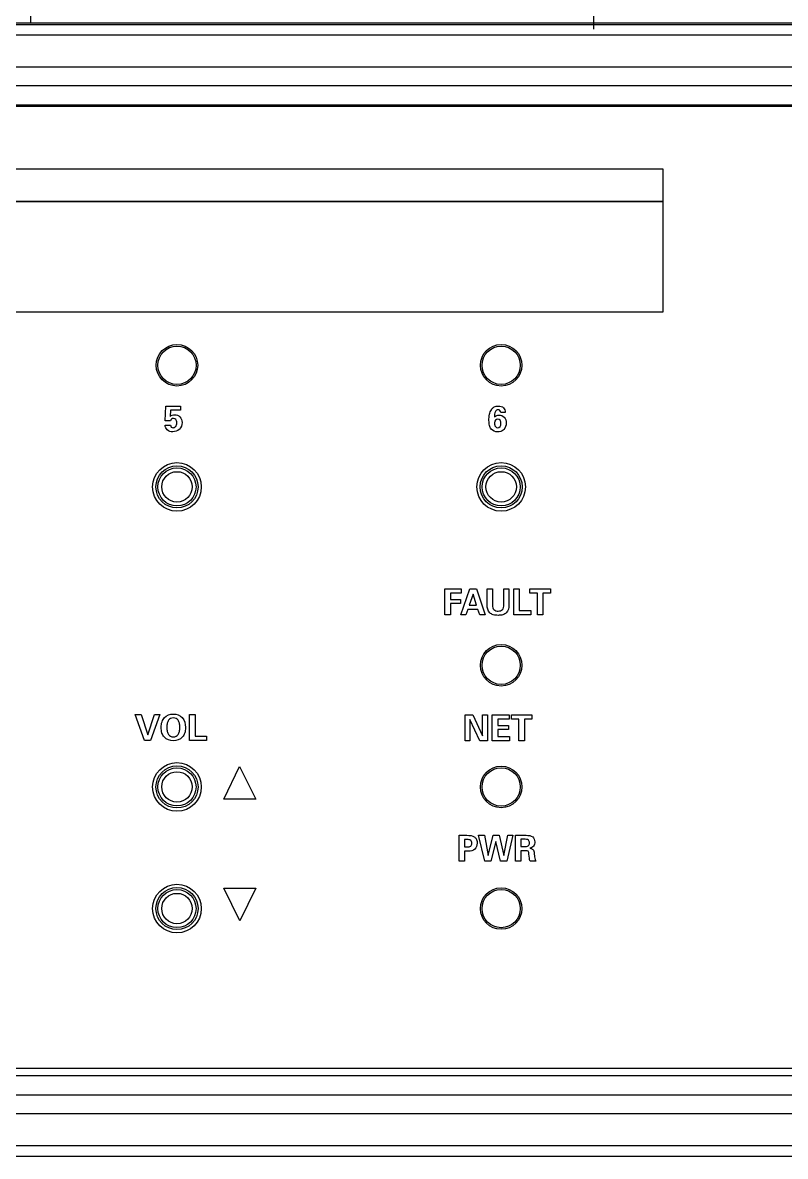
# Model space of a CAD drawing. Header units: inches. Extents: x 110042 to 357611, y 89798 to 292388.
# Drawn here: x 225071 to 229906, y 222000 to 229184 of the extents above; entities that cross this region are included whole.
import ezdxf

# ---------------------------------------------------------------- set-up
doc = ezdxf.new("R2010")
doc.units = ezdxf.units.IN
doc.header["$MEASUREMENT"] = 0
doc.layers.add('3_ALL_AXES', color=7, linetype='Continuous')
doc.layers.add('5_ALL_CURVES', color=7, linetype='Continuous')

# ---------------------------------------------------------------- blocks, each defined once
blk = doc.blocks.new('ampppp')
at = {"color": 8}
for p, q in [((17353.26444576528, 3894.771499558417, 4.688886529305795), (17654.84404207291, 3894.771499558417, 4.688886529305795)), ((17353.35721776275, 3894.678727559209, 4.688886529305795), (17654.75127007365, 3894.678727559209, 4.688886529305795)), ((17654.19226190571, 3894.070760003871, 4.688886529305795), (17353.91622198034, 3894.070760018368, 4.688886529305795)), ((17654.1922623405, 3892.288066389673, 4.688886529305795), (17353.91622289494, 3892.288068130321, 4.688886529305795)), ((17355.86336821582, 3891.26749231525, 4.688886529305795), (17652.24511962058, 3891.26749231525, 4.688886529305795)), ((17355.86336821582, 3890.181390563622, 4.688886529305795), (17652.24511962058, 3890.181390563622, 4.688886529305795)), ((17652.22798240275, 3890.164253345796, 4.688886529305795), (17355.88050543544, 3890.164253345796, 4.688886529305795)), ((17651.80883580627, 3890.098415316046, 4.688886529305795), (17356.29965203013, 3890.098415316046, 4.688886529305795)), ((17603.6742568369, 3886.602658499093, 4.688886529305795), (17494.99787910741, 3886.602658499093, 4.688886529305795)), ((17603.6742568369, 3884.791385536935, 4.688886529305795), (17603.6742568369, 3886.602658499093, 4.688886529305795)), ((17494.99787910741, 3884.791385536935, 4.688886529305795), (17603.6742568369, 3884.791385536935, 4.688886529305795)), ((17356.29965203013, 3836.394171988068, 4.688886529305795), (17651.80883580627, 3836.394171988068, 4.688886529305795)), ((17652.24511962058, 3835.967054875859, 4.688886529305795), (17355.86336821582, 3835.967054875859, 4.688886529305795)), ((17355.88050543544, 3835.984192093711, 4.688886529305795), (17652.22798240275, 3835.984192093711, 4.688886529305795)), ((17652.24511962058, 3834.880953124283, 4.688886529305795), (17355.86336821582, 3834.880953124283, 4.688886529305795)), ((17353.91622551952, 3833.860379066123, 4.688886529305795), (17654.19226493418, 3833.860377314641, 4.688886529305795)), ((17353.91622593797, 3832.07768546099, 4.688886529305795), (17654.19226583266, 3832.077685399394, 4.688886529305795)), ((17353.35721776275, 3831.469717880272, 4.688886529305795), (17654.75127007365, 3831.469717880272, 4.688886529305795))]:
    blk.add_line(p, q, dxfattribs=at)
at = {"color": 5}
for p, q in [((17575.84932471071, 3872.532633079401, 4.688886529305795), (17575.88120026195, 3873.35711882806, 4.688886529305795)), ((17575.88120026195, 3873.35711882806, 4.688886529305795), (17576.70368933043, 3873.35711882806, 4.688886529305795)), ((17576.14098244346, 3873.130067917602, 4.688886529305795), (17576.1219426845, 3872.788279284179, 4.688886529305795)), ((17576.70368933043, 3873.130067917602, 4.688886529305795), (17576.14098244346, 3873.130067917602, 4.688886529305795)), ((17576.70368933043, 3873.35711882806, 4.688886529305795), (17576.70368933043, 3873.130067917602, 4.688886529305795)), ((17594.84808057395, 3873.009768016253, 4.688886529305795), (17594.59550070031, 3873.009768016253, 4.688886529305795)), ((17576.13905707474, 3872.532633079401, 4.688886529305795), (17575.84932471071, 3872.532633079401, 4.688886529305795)), ((17594.24950477685, 3872.769952625128, 4.688886529305795), (17594.24950477685, 3872.757188140824, 4.688886529305795)), ((17575.84533135373, 3872.306580510005, 4.688886529305795), (17576.14297912195, 3872.306580510005, 4.688886529305795)), ((17575.84533135373, 3872.302587151207, 4.688886529305795), (17575.84533135373, 3872.306580510005, 4.688886529305795)), ((17591.47347937794, 3863.151166166649, 4.688886529305795), (17592.38310921779, 3863.151166166649, 4.688886529305795)), ((17591.47347937794, 3861.701791246042, 4.688886529305795), (17591.47347937794, 3863.151166166649, 4.688886529305795)), ((17592.38310921779, 3862.911279463883, 4.688886529305795), (17591.77797290297, 3862.911279463883, 4.688886529305795)), ((17591.77797290297, 3862.911279463883, 4.688886529305795), (17591.77797290297, 3862.569205589354, 4.688886529305795)), ((17592.35800811159, 3861.701791246042, 4.688886529305795), (17592.87329387644, 3863.151166166649, 4.688886529305795)), ((17592.38310921779, 3863.151166166649, 4.688886529305795), (17592.38310921779, 3862.911279463883, 4.688886529305795)), ((17593.04700493723, 3862.865355849652, 4.688886529305795), (17592.83193409946, 3862.251234481726, 4.688886529305795)), ((17592.87329387644, 3863.151166166649, 4.688886529305795), (17593.23176904133, 3863.151166166649, 4.688886529305795)), ((17593.24232291404, 3862.251234481726, 4.688886529305795), (17593.04700493723, 3862.865355849652, 4.688886529305795)), ((17593.23176904133, 3863.151166166649, 4.688886529305795), (17593.72708801759, 3861.701791246042, 4.688886529305795)), ((17593.83490867566, 3863.151166166649, 4.688886529305795), (17594.13747683218, 3863.151166166649, 4.688886529305795)), ((17593.83490867566, 3862.258935956425, 4.688886529305795), (17593.83490867566, 3863.151166166649, 4.688886529305795)), ((17594.13747683218, 3863.151166166649, 4.688886529305795), (17594.13747683218, 3862.23747165997, 4.688886529305795)), ((17594.76257993359, 3863.151166166649, 4.688886529305795), (17595.05466552706, 3863.151166166649, 4.688886529305795)), ((17594.76257993359, 3862.251234481726, 4.688886529305795), (17594.76257993359, 3863.151166166649, 4.688886529305795)), ((17595.05466552706, 3863.151166166649, 4.688886529305795), (17595.05466552706, 3862.258935956425, 4.688886529305795)), ((17595.32471634199, 3863.151166166649, 4.688886529305795), (17595.62721318863, 3863.151166166649, 4.688886529305795)), ((17595.32471634199, 3861.701791246042, 4.688886529305795), (17595.32471634199, 3863.151166166649, 4.688886529305795)), ((17595.62721318863, 3863.151166166649, 4.688886529305795), (17595.62721318863, 3861.947311435143, 4.688886529305795)), ((17596.22578898583, 3863.151166166649, 4.688886529305795), (17597.36724750105, 3863.151166166649, 4.688886529305795)), ((17596.22578898583, 3862.915344130659, 4.688886529305795), (17596.22578898583, 3863.151166166649, 4.688886529305795)), ((17596.64380796532, 3862.915344130659, 4.688886529305795), (17596.22578898583, 3862.915344130659, 4.688886529305795)), ((17596.64380796532, 3861.701791246042, 4.688886529305795), (17596.64380796532, 3862.915344130659, 4.688886529305795)), ((17597.36724750105, 3862.915344130659, 4.688886529305795), (17596.94929983144, 3862.915344130659, 4.688886529305795)), ((17596.94929983144, 3862.915344130659, 4.688886529305795), (17596.94929983144, 3861.701791246042, 4.688886529305795)), ((17597.36724750105, 3863.151166166649, 4.688886529305795), (17597.36724750105, 3862.915344130659, 4.688886529305795)), ((17591.77797290297, 3862.569205589354, 4.688886529305795), (17592.34167813103, 3862.569205589354, 4.688886529305795)), ((17592.34167813103, 3862.333383555209, 4.688886529305795), (17591.77797290297, 3862.333383555209, 4.688886529305795)), ((17591.77797290297, 3862.333383555209, 4.688886529305795), (17591.77797290297, 3861.701791246042, 4.688886529305795)), ((17592.34167813103, 3862.569205589354, 4.688886529305795), (17592.34167813103, 3862.333383555209, 4.688886529305795)), ((17592.83193409946, 3862.251234481726, 4.688886529305795), (17593.24232291404, 3862.251234481726, 4.688886529305795)), ((17591.77797290297, 3861.701791246042, 4.688886529305795), (17591.47347937794, 3861.701791246042, 4.688886529305795)), ((17592.64417497778, 3861.701791246042, 4.688886529305795), (17592.35800811159, 3861.701791246042, 4.688886529305795)), ((17592.75499065354, 3862.013415767298, 4.688886529305795), (17592.64417497778, 3861.701791246042, 4.688886529305795)), ((17593.31669920132, 3862.013415767298, 4.688886529305795), (17592.75499065354, 3862.013415767298, 4.688886529305795)), ((17593.41795934355, 3861.701791246042, 4.688886529305795), (17593.31669920132, 3862.013415767298, 4.688886529305795)), ((17593.72708801759, 3861.701791246042, 4.688886529305795), (17593.41795934355, 3861.701791246042, 4.688886529305795)), ((17596.26786186083, 3861.701791246042, 4.688886529305795), (17595.32471634199, 3861.701791246042, 4.688886529305795)), ((17595.62721318863, 3861.947311435143, 4.688886529305795), (17596.26786186083, 3861.947311435143, 4.688886529305795)), ((17596.26786186083, 3861.947311435143, 4.688886529305795), (17596.26786186083, 3861.701791246042, 4.688886529305795)), ((17596.94929983144, 3861.701791246042, 4.688886529305795), (17596.64380796532, 3861.701791246042, 4.688886529305795)), ((17574.17339805193, 3856.143108620846, 4.688886529305795), (17574.50292137159, 3856.143108620846, 4.688886529305795)), ((17574.69075180493, 3854.693733702058, 4.688886529305795), (17574.17339805193, 3856.143108620846, 4.688886529305795)), ((17574.50292137159, 3856.143108620846, 4.688886529305795), (17574.87744127775, 3855.010064680252, 4.688886529305795)), ((17574.87744127775, 3855.010064680252, 4.688886529305795), (17575.24283350753, 3856.143108620846, 4.688886529305795)), ((17575.55303183064, 3856.143108620846, 4.688886529305795), (17575.02975935004, 3854.693733702058, 4.688886529305795)), ((17575.24283350753, 3856.143108620846, 4.688886529305795), (17575.55303183064, 3856.143108620846, 4.688886529305795)), ((17577.21041790085, 3856.143108620846, 4.688886529305795), (17577.51298605737, 3856.143108620846, 4.688886529305795)), ((17577.21041790085, 3854.693733702058, 4.688886529305795), (17577.21041790085, 3856.143108620846, 4.688886529305795)), ((17577.51298605737, 3856.143108620846, 4.688886529305795), (17577.51298605737, 3854.939253891158, 4.688886529305795)), ((17592.59939232238, 3856.118649304915, 4.688886529305795), (17593.03780595277, 3856.118649304915, 4.688886529305795)), ((17592.59939232238, 3854.669274386074, 4.688886529305795), (17592.59939232238, 3856.118649304915, 4.688886529305795)), ((17593.03780595277, 3856.118649304915, 4.688886529305795), (17593.57248802574, 3854.953373263843, 4.688886529305795)), ((17593.57248802574, 3856.118649304915, 4.688886529305795), (17593.84510599953, 3856.118649304915, 4.688886529305795)), ((17593.57248802574, 3854.953373263843, 4.688886529305795), (17593.57248802574, 3856.118649304915, 4.688886529305795)), ((17593.84510599953, 3856.118649304915, 4.688886529305795), (17593.84510599953, 3854.669274386074, 4.688886529305795)), ((17594.11879362228, 3856.118649304915, 4.688886529305795), (17595.06129735277, 3856.118649304915, 4.688886529305795)), ((17594.11879362228, 3854.669274386074, 4.688886529305795), (17594.11879362228, 3856.118649304915, 4.688886529305795)), ((17595.06129735277, 3856.118649304915, 4.688886529305795), (17595.06129735277, 3855.878762602149, 4.688886529305795)), ((17595.18951265836, 3856.118649304915, 4.688886529305795), (17596.33097117538, 3856.118649304915, 4.688886529305795)), ((17595.18951265836, 3855.882827270717, 4.688886529305795), (17595.18951265836, 3856.118649304915, 4.688886529305795)), ((17596.33097117538, 3856.118649304915, 4.688886529305795), (17596.33097117538, 3855.882827270717, 4.688886529305795)), ((17593.42416331023, 3854.669274386074, 4.688886529305795), (17592.87201029617, 3855.86906444896, 4.688886529305795)), ((17592.87201029617, 3855.86906444896, 4.688886529305795), (17592.87201029617, 3854.669274386074, 4.688886529305795)), ((17595.06129735277, 3855.878762602149, 4.688886529305795), (17594.42720919631, 3855.878762602149, 4.688886529305795)), ((17594.42720919631, 3855.878762602149, 4.688886529305795), (17594.42720919631, 3855.536688729413, 4.688886529305795)), ((17594.42720919631, 3855.536688729413, 4.688886529305795), (17595.02179163473, 3855.536688729413, 4.688886529305795)), ((17595.02179163473, 3855.300866693449, 4.688886529305795), (17594.42720919631, 3855.300866693449, 4.688886529305795)), ((17594.42720919631, 3855.300866693449, 4.688886529305795), (17594.42720919631, 3854.911086457509, 4.688886529305795)), ((17595.02179163473, 3855.536688729413, 4.688886529305795), (17595.02179163473, 3855.300866693449, 4.688886529305795)), ((17595.60753163943, 3855.882827270717, 4.688886529305795), (17595.18951265836, 3855.882827270717, 4.688886529305795)), ((17595.60753163943, 3854.669274386074, 4.688886529305795), (17595.60753163943, 3855.882827270717, 4.688886529305795)), ((17596.33097117538, 3855.882827270717, 4.688886529305795), (17595.91302350376, 3855.882827270717, 4.688886529305795)), ((17595.91302350376, 3855.882827270717, 4.688886529305795), (17595.91302350376, 3854.669274386074, 4.688886529305795)), ((17575.02975935004, 3854.693733702058, 4.688886529305795), (17574.69075180493, 3854.693733702058, 4.688886529305795)), ((17578.15363472966, 3854.693733702058, 4.688886529305795), (17577.21041790085, 3854.693733702058, 4.688886529305795)), ((17577.51298605737, 3854.939253891158, 4.688886529305795), (17578.15363472966, 3854.939253891158, 4.688886529305795)), ((17578.15363472966, 3854.939253891158, 4.688886529305795), (17578.15363472966, 3854.693733702058, 4.688886529305795)), ((17592.87201029617, 3854.669274386074, 4.688886529305795), (17592.59939232238, 3854.669274386074, 4.688886529305795)), ((17593.84510599953, 3854.669274386074, 4.688886529305795), (17593.42416331023, 3854.669274386074, 4.688886529305795)), ((17595.08333212951, 3854.669274386074, 4.688886529305795), (17594.11879362228, 3854.669274386074, 4.688886529305795)), ((17594.42720919631, 3854.911086457509, 4.688886529305795), (17595.08333212951, 3854.911086457509, 4.688886529305795)), ((17595.08333212951, 3854.911086457509, 4.688886529305795), (17595.08333212951, 3854.669274386074, 4.688886529305795)), ((17595.91302350376, 3854.669274386074, 4.688886529305795), (17595.60753163943, 3854.669274386074, 4.688886529305795)), ((17579.11767406799, 3851.421177056382, 4.688886529305795), (17580.00683794897, 3853.241007214633, 4.688886529305795)), ((17580.00683794897, 3853.241007214633, 4.688886529305795), (17580.90291889474, 3851.419251687687, 4.688886529305795)), ((17580.90291889474, 3851.419251687687, 4.688886529305795), (17579.11767406799, 3851.421177056382, 4.688886529305795)), ((17592.28006632648, 3849.397115176068, 4.688886529305795), (17592.70100901557, 3849.397115176068, 4.688886529305795)), ((17592.28006632648, 3847.947740257253, 4.688886529305795), (17592.28006632648, 3849.397115176068, 4.688886529305795)), ((17592.71248991771, 3849.155231794812, 4.688886529305795), (17592.56815856118, 3849.155231794812, 4.688886529305795)), ((17592.56815856118, 3849.155231794812, 4.688886529305795), (17592.56815856118, 3848.750761707692, 4.688886529305795)), ((17593.34565104475, 3849.397115176068, 4.688886529305795), (17593.6790964151, 3849.397115176068, 4.688886529305795)), ((17593.70897528806, 3847.947740257253, 4.688886529305795), (17593.34565104475, 3849.397115176068, 4.688886529305795)), ((17593.6790964151, 3849.397115176068, 4.688886529305795), (17593.88425516661, 3848.270061272737, 4.688886529305795)), ((17593.88425516661, 3848.270061272737, 4.688886529305795), (17594.16649998548, 3849.397115176068, 4.688886529305795)), ((17594.32666215408, 3849.057965011298, 4.688886529305795), (17594.0481254528, 3847.947740257253, 4.688886529305795)), ((17594.16649998548, 3849.397115176068, 4.688886529305795), (17594.51042791878, 3849.397115176068, 4.688886529305795)), ((17594.58280752756, 3847.947740257253, 4.688886529305795), (17594.32666215408, 3849.057965011298, 4.688886529305795)), ((17594.51042791878, 3849.397115176068, 4.688886529305795), (17594.75908574531, 3848.270061272737, 4.688886529305795)), ((17594.75908574531, 3848.270061272737, 4.688886529305795), (17594.9837121165, 3849.397115176068, 4.688886529305795)), ((17595.2777230788, 3849.397115176068, 4.688886529305795), (17594.92873213766, 3847.947740257253, 4.688886529305795)), ((17594.9837121165, 3849.397115176068, 4.688886529305795), (17595.2777230788, 3849.397115176068, 4.688886529305795)), ((17595.42569124325, 3849.397115176068, 4.688886529305795), (17596.01628032469, 3849.397115176068, 4.688886529305795)), ((17595.42569124325, 3847.947740257253, 4.688886529305795), (17595.42569124325, 3849.397115176068, 4.688886529305795)), ((17595.90353928022, 3849.172987975368, 4.688886529305795), (17595.72433735266, 3849.172987975368, 4.688886529305795)), ((17595.72433735266, 3849.172987975368, 4.688886529305795), (17595.72433735266, 3848.767162998074, 4.688886529305795)), ((17592.56815856118, 3848.750761707692, 4.688886529305795), (17592.71248991771, 3848.750761707692, 4.688886529305795)), ((17592.77895080069, 3848.506881646126, 4.688886529305795), (17592.56815856118, 3848.506881646126, 4.688886529305795)), ((17592.56815856118, 3848.506881646126, 4.688886529305795), (17592.56815856118, 3847.947740257253, 4.688886529305795)), ((17595.72433735266, 3848.767162998074, 4.688886529305795), (17595.90353928022, 3848.767162998074, 4.688886529305795)), ((17595.98640145174, 3848.531340962137, 4.688886529305795), (17595.72433735266, 3848.531340962137, 4.688886529305795)), ((17595.72433735266, 3848.531340962137, 4.688886529305795), (17595.72433735266, 3847.947740257253, 4.688886529305795)), ((17596.19156020515, 3848.124517645625, 4.688886529305795), (17596.17159341666, 3848.343867079539, 4.688886529305795)), ((17596.46225281022, 3848.400558497793, 4.688886529305795), (17596.48756784562, 3848.19126376789, 4.688886529305795)), ((17592.56815856118, 3847.947740257253, 4.688886529305795), (17592.28006632648, 3847.947740257253, 4.688886529305795)), ((17594.0481254528, 3847.947740257253, 4.688886529305795), (17593.70897528806, 3847.947740257253, 4.688886529305795)), ((17594.92873213766, 3847.947740257253, 4.688886529305795), (17594.58280752756, 3847.947740257253, 4.688886529305795)), ((17595.72433735266, 3847.947740257253, 4.688886529305795), (17595.42569124325, 3847.947740257253, 4.688886529305795)), ((17596.56058924274, 3847.947740257253, 4.688886529305795), (17596.23106592308, 3847.947740257253, 4.688886529305795)), ((17579.11767406799, 3846.448305745816, 4.688886529305795), (17580.90291889474, 3846.448305745816, 4.688886529305795)), ((17580.01575169415, 3844.627548559935, 4.688886529305795), (17579.11767406799, 3846.448305745816, 4.688886529305795)), ((17580.90291889474, 3846.448305745816, 4.688886529305795), (17580.01575169415, 3844.627548559935, 4.688886529305795))]:
    blk.add_line(p, q, dxfattribs=at)
at = {"color": 8}
for centre, radius in [((17576.50516240453, 3875.644457078005, 4.688886529305795), 1.068651047673309), ((17594.61789202611, 3875.644457078005, 4.688886529305795), 1.068651047673309), ((17576.50516240453, 3868.852183469911, 4.688886529305795), 1.176614325426323), ((17576.50516240453, 3868.852183469911, 4.688886529305795), 1.063279638008018), ((17594.61789202611, 3868.852183469911, 4.688886529305795), 1.176614325426323), ((17594.61789202611, 3868.852183469911, 4.688886529305795), 1.063279638008018), ((17576.50516240453, 3868.852183469911, 4.688886529305795), 0.8493822968833196), ((17594.61789202611, 3868.852183469911, 4.688886529305795), 0.8493822968833196), ((17594.61789202611, 3858.890182178068, 4.688886529305795), 1.068651047673309), ((17576.50516240453, 3852.097908569975, 4.688886529305795), 1.176614325426323), ((17576.50516240453, 3852.097908569975, 4.688886529305795), 1.063279638008018), ((17576.50516240453, 3852.097908569975, 4.688886529305795), 0.8493822968833196), ((17594.61789202611, 3852.097908569975, 4.688886529305795), 1.068651047673309), ((17576.50516240453, 3845.305634961882, 4.688886529305795), 1.176614325426323), ((17576.50516240453, 3845.305634961882, 4.688886529305795), 1.063279638008018), ((17576.50516240453, 3845.305634961882, 4.688886529305795), 0.8493822968833196), ((17594.61789202611, 3845.305634961882, 4.688886529305795), 1.068651047673309)]:
    blk.add_circle(centre, radius, dxfattribs=at)
at = {"color": 5}
for points, start_tangent, end_tangent in [([(17594.73453529337, 3872.025226362852, 4.688886529305795), (17594.42414286706, 3871.92000922124, 4.688886529305795), (17594.05875063729, 3872.080670558462, 4.688886529305795), (17593.96700146017, 3872.280374099908, 4.688886529305795), (17593.93638274752, 3872.558589905148, 4.688886529305795), (17593.96943491274, 3872.909631006282, 4.688886529305795), (17594.06837748057, 3873.163013119883, 4.688886529305795), (17594.17565746101, 3873.279564633511, 4.688886529305795)], (-0.7735357573752495, -0.633752658425903), (0.7913407152107138, 0.6113753940500029)), ([(17594.17565746101, 3873.279564633511, 4.688886529305795), (17594.23207840555, 3873.316240393329, 4.688886529305795), (17594.4587281986, 3873.367316151742, 4.688886529305795), (17594.74418196477, 3873.273044385936, 4.688886529305795), (17594.84808057395, 3873.009768016253, 4.688886529305795)], (0.7913407158854603, 0.611375393176637), (0.01202444658733749, -0.9999277037287588)), ([(17594.59550070031, 3873.009768016253, 4.688886529305795), (17594.54679599781, 3873.119799284125, 4.688886529305795), (17594.44517930641, 3873.160018100329, 4.688886529305795), (17594.29820947925, 3873.062751316815, 4.688886529305795), (17594.24950477685, 3872.769952625128, 4.688886529305795)], (-0.1259014515251296, 0.9920427533649271), (0, -1)), ([(17576.1219426845, 3872.788279284179, 4.688886529305795), (17576.23896232693, 3872.861371991024, 4.688886529305795), (17576.37416601077, 3872.884547728501, 4.688886529305795), (17576.67281211818, 3872.761751978092, 4.688886529305795), (17576.78847687246, 3872.444137421391, 4.688886529305795), (17576.64642743371, 3872.072826464146, 4.688886529305795), (17576.63128421361, 3872.058507011038, 4.688886529305795)], (0.74187367681198, 0.6705396689633464), (-0.7436259007494975, -0.6685959315868581)), ([(17576.49596808418, 3872.450901384767, 4.688886529305795), (17576.44647430778, 3872.609505215552, 4.688886529305795), (17576.3162623238, 3872.677249677088, 4.688886529305795), (17576.20801380501, 3872.640025878593, 4.688886529305795), (17576.13905707474, 3872.532633079401, 4.688886529305795)], (-0.04209267879414408, 0.9991137104413756), (-0.3136131238280053, -0.9495508456964484)), ([(17576.14297912195, 3872.306580510005, 4.688886529305795), (17576.18469544789, 3872.196264002872, 4.688886529305795), (17576.29330051584, 3872.156330425903, 4.688886529305795), (17576.44155392138, 3872.230136232733, 4.688886529305795), (17576.49646259066, 3872.431372938852, 4.688886529305795), (17576.49596808418, 3872.450901384767, 4.688886529305795)], (0.02713931977369573, -0.9996316608242362), (-0.04209268026711782, 0.9991137103793191)), ([(17594.60341610439, 3872.393578660043, 4.688886529305795), (17594.55471140189, 3872.569714258226, 4.688886529305795), (17594.42414286706, 3872.634392392232, 4.688886529305795), (17594.29328909285, 3872.569999499332, 4.688886529305795), (17594.24558272964, 3872.393578660043, 4.688886529305795)], (-0.0007746938195523116, 0.999999699924698), (0.004031464234430444, -0.9999918736150443)), ([(17594.24558272964, 3872.393578660043, 4.688886529305795), (17594.29421612227, 3872.216801271698, 4.688886529305795), (17594.42121915915, 3872.15005514938, 4.688886529305795), (17594.55406961355, 3872.215517691347, 4.688886529305795), (17594.60341610439, 3872.393578660043, 4.688886529305795)], (0.004031465007163126, -0.999991873611929), (-0.0007746951966032152, 0.9999996999236312)), ([(17594.24950477685, 3872.757188140824, 4.688886529305795), (17594.36987598792, 3872.834987306398, 4.688886529305795), (17594.49424055797, 3872.860516273215, 4.688886529305795), (17594.78818020859, 3872.739717201321, 4.688886529305795), (17594.89899588603, 3872.417396185864, 4.688886529305795), (17594.76849866108, 3872.056496483558, 4.688886529305795), (17594.73453529337, 3872.025226362852, 4.688886529305795)], (0.7526600967467968, 0.6584092790697155), (-0.7735357575512751, -0.6337526582110522)), ([(17576.63128421361, 3872.058507011038, 4.688886529305795), (17576.27518778621, 3871.930277854743, 4.688886529305795), (17575.96242230603, 3872.031894547958, 4.688886529305795), (17575.84533135373, 3872.302587151207, 4.688886529305795)], (-0.7436259003310909, -0.6685959320522181), (0, 1)), ([(17595.05466552706, 3862.258935956425, 4.688886529305795), (17594.90405889219, 3861.822875557171, 4.688886529305795), (17594.71384848952, 3861.715242086888, 4.688886529305795), (17594.4449653751, 3861.679328608522, 4.688886529305795), (17594.17413906544, 3861.714796399618, 4.688886529305795), (17593.98423173047, 3861.821235427763, 4.688886529305795), (17593.83490867566, 3862.258935956425, 4.688886529305795)], (0, -1), (0, 1)), ([(17594.13747683218, 3862.23747165997, 4.688886529305795), (17594.21606040764, 3861.996657927807, 4.688886529305795), (17594.45452091041, 3861.917147322976, 4.688886529305795), (17594.68798971701, 3861.998298057214, 4.688886529305795), (17594.76257993359, 3862.251234481726, 4.688886529305795)], (0, -1), (0, 1)), ([(17575.62441310013, 3855.425944361583, 4.688886529305795), (17575.66945659326, 3855.73451797829, 4.688886529305795), (17575.80689528455, 3855.966973022663, 4.688886529305795), (17576.30349784129, 3856.164858158381, 4.688886529305795), (17576.79846026671, 3855.966973022663, 4.688886529305795), (17576.97994411394, 3855.425944361583, 4.688886529305795), (17576.97995335308, 3855.389660934356, 4.688886529305795)], (0.003596577523764412, 0.9999935322941422), (-0.01528852023618, -0.9998831237444645)), ([(17576.66197300439, 3855.42394768312, 4.688886529305795), (17576.63877944028, 3855.652629807854, 4.688886529305795), (17576.56948398758, 3855.819432717035, 4.688886529305795), (17576.30178640209, 3855.955563428479, 4.688886529305795), (17576.03480191471, 3855.81907616616, 4.688886529305795), (17575.96437172839, 3855.652484703147, 4.688886529305795), (17575.94238420778, 3855.42394768312, 4.688886529305795)], (-0.0009032994267080667, 0.9999995920249898), (-0.001257726591726156, -0.9999992090615976)), ([(17576.97995335308, 3855.389660934356, 4.688886529305795), (17576.93510797519, 3855.109702521549, 4.688886529305795), (17576.80074218627, 3854.870154541321, 4.688886529305795), (17576.30349784129, 3854.669274386074, 4.688886529305795), (17575.80454205711, 3854.869797990445, 4.688886529305795), (17575.66851065054, 3855.107681896225, 4.688886529305795), (17575.62441310013, 3855.425944361583, 4.688886529305795)], (-0.01528852022985475, -0.9998831237445612), (0.00359657774954166, 0.9999935322933304)), ([(17575.94238420778, 3855.42394768312, 4.688886529305795), (17575.96402663926, 3855.1912500133, 4.688886529305795), (17576.03380357552, 3855.022757852968, 4.688886529305795), (17576.30178640209, 3854.885557492485, 4.688886529305795), (17576.57048232688, 3855.022757852968, 4.688886529305795), (17576.63903793979, 3855.191530699041, 4.688886529305795), (17576.66197300439, 3855.42394768312, 4.688886529305795)], (-0.001257725911692379, -0.9999992090624528), (-0.0009032988806387092, 0.9999995920254829)), ([(17592.70100901557, 3849.397115176068, 4.688886529305795), (17593.1393513344, 3849.292432157114, 4.688886529305795), (17593.24120869688, 3849.156060772789, 4.688886529305795), (17593.27519680648, 3848.955991768973, 4.688886529305795), (17593.14990520711, 3848.620264482634, 4.688886529305795), (17592.77895080069, 3848.506881646126, 4.688886529305795)], (1, 0), (-1, 0)), ([(17592.71248991771, 3848.750761707692, 4.688886529305795), (17592.91479627297, 3848.798040210225, 4.688886529305795), (17592.97462532856, 3848.953995090484, 4.688886529305795), (17592.91443972212, 3849.108595082441, 4.688886529305795), (17592.71248991771, 3849.155231794812, 4.688886529305795)], (1, 0), (-1, 0)), ([(17595.90353928022, 3848.767162998074, 4.688886529305795), (17596.13501140643, 3848.811446482899, 4.688886529305795), (17596.19747893064, 3848.965761233751, 4.688886529305795), (17596.13829166519, 3849.127706151297, 4.688886529305795), (17595.90353928022, 3849.172987975368, 4.688886529305795)], (1, 0), (-1, 0)), ([(17596.01628032469, 3849.397115176068, 4.688886529305795), (17596.38031766612, 3849.308548208237, 4.688886529305795), (17596.49712337924, 3849.032507356069, 4.688886529305795), (17596.43166083725, 3848.793690302369, 4.688886529305795), (17596.22151038767, 3848.67388957154, 4.688886529305795)], (1, 0), (-0.9714799792605399, -0.237121593061326)), ([(17596.17159341666, 3848.343867079539, 4.688886529305795), (17596.13044756908, 3848.503886628391, 4.688886529305795), (17595.98640145174, 3848.531340962137, 4.688886529305795)], (-0.08937412672947559, 0.995998125234854), (-1, 0)), ([(17596.22151038767, 3848.67388957154, 4.688886529305795), (17596.39151333087, 3848.601438653039, 4.688886529305795), (17596.46225281022, 3848.400558497793, 4.688886529305795)], (0.9937831664897332, -0.1113329151762384), (0.1205325859657251, -0.9927093712262494)), ([(17596.23106592308, 3847.947740257253, 4.688886529305795), (17596.20674922677, 3848.01748139728, 4.688886529305795), (17596.19156020515, 3848.124517645625, 4.688886529305795)], (-0.4459657066124218, 0.8950500480563551), (-0.08853978545562541, 0.9960726411218567)), ([(17596.48756784562, 3848.19126376789, 4.688886529305795), (17596.51616313841, 3848.045007040794, 4.688886529305795), (17596.56058924274, 3847.947740257253, 4.688886529305795)], (0.1291308652918088, -0.9916275609466434), (0.579725883651897, -0.8148115732020667))]:
    blk.add_spline(points, degree=3, dxfattribs=dict(at, start_tangent=start_tangent, end_tangent=end_tangent))
at = {"layer": '3_ALL_AXES', "color": 8}
for centre, radius in [((17576.50516240453, 3875.644457078005, 4.688886529305795), 1.159214695781216), ((17594.61789202611, 3875.644457078005, 4.688886529305795), 1.159214695781216), ((17576.50516240453, 3868.852183469911, 4.688886529305795), 1.358454721618613), ((17594.61789202611, 3868.852183469911, 4.688886529305795), 1.358454721618613), ((17594.61789202611, 3858.890182178068, 4.688886529305795), 1.159214695781216), ((17576.50516240453, 3852.097908569975, 4.688886529305795), 1.358454721618613), ((17594.61789202611, 3852.097908569975, 4.688886529305795), 1.159214695781216), ((17576.50516240453, 3845.305634961882, 4.688886529305795), 1.358454721618613), ((17594.61789202611, 3845.305634961882, 4.688886529305795), 1.159214695781216)]:
    blk.add_circle(centre, radius, dxfattribs=at)
at = {"layer": '5_ALL_CURVES', "color": 8}
for p, q in [((17603.6742568369, 3884.791385536935, 4.688886529305795), (17494.99787910741, 3884.791385536935, 4.688886529305795)), ((17603.6742568369, 3878.633057465608, 4.688886529305795), (17603.6742568369, 3884.791385536935, 4.688886529305795)), ((17494.99787910741, 3878.633057465608, 4.688886529305795), (17603.6742568369, 3878.633057465608, 4.688886529305795))]:
    blk.add_line(p, q, dxfattribs=at)

msp = doc.modelspace()

# ---------------------------------------------------------------- linework, layer by layer
at = {"color": 5}
for p, q in [((225119.9565602643, 239653.40515163), (225119.9565602643, 229179.5528817005)), ((228690.3042947099, 239617.0888364672), (228690.3042947099, 229143.2365665377))]:
    msp.add_line(p, q, dxfattribs=at)

# ---------------------------------------------------------------- block references
at = {"xscale": 113.4884848838384, "yscale": 113.4884848838384, "zscale": 113.4884848838384}
msp.add_blockref('ampppp', (-1768681.986481083, -212827.7639056506), dxfattribs=at)

doc.saveas('drawing.dxf')
